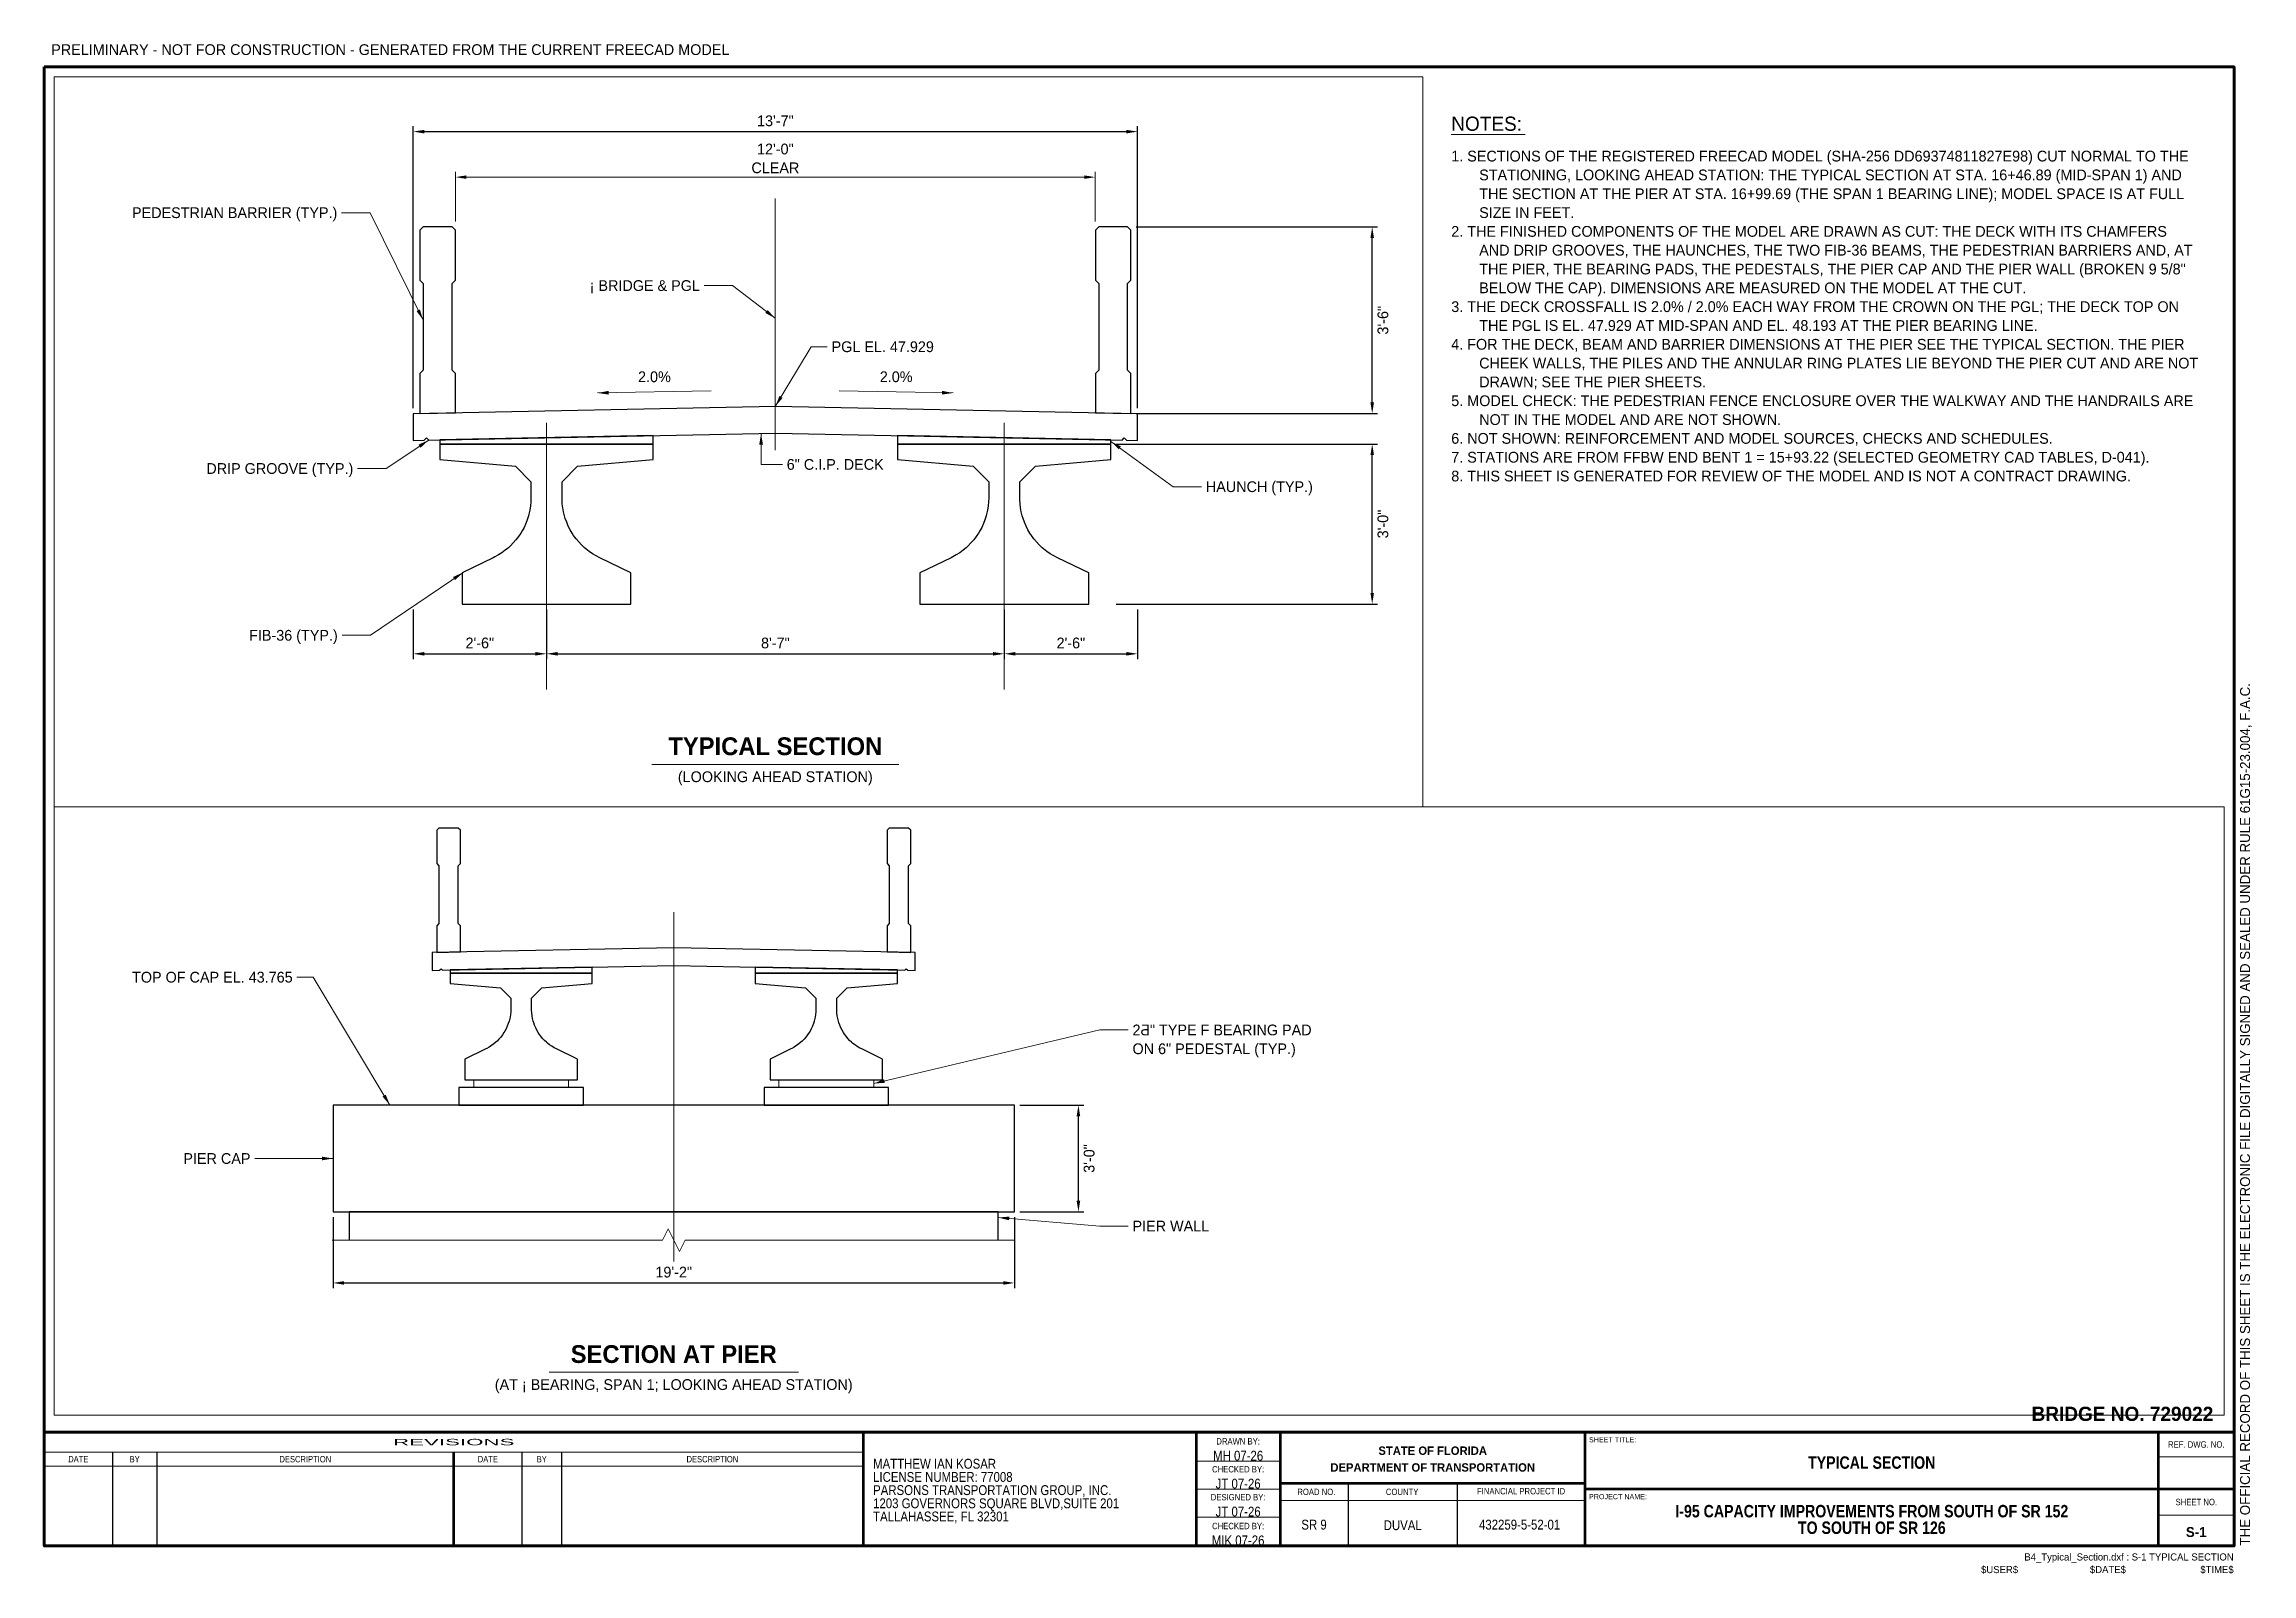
# Paper-space layout 'S-1 TYPICAL SECTION' of a CAD drawing. Extents: x 0.07 to 1.36, y 0.01 to 0.9.
# The model-space entities are those that its viewports show. They can reach past a viewport. Long polylines and large blocks are cut down to what shows.
import ezdxf
from ezdxf.enums import TextEntityAlignment as Align

# ---------------------------------------------------------------- set-up
doc = ezdxf.new("R2010")
doc.units = 21
doc.header["$MEASUREMENT"] = 0
for name, pattern in [('DGN2', [0.12, 0.08, -0.04]), ('DGN4', [0.336, 0.2, -0.053, 0.03, -0.053]), ('DGN7', [0.726, 0.59, -0.053, 0.03, -0.053])]:
    doc.linetypes.add(name, pattern=pattern)
doc.layers.add('ActivePts-ConstElements', color=14, linetype='Continuous', lineweight=0, plot=False)
doc.layers.add('ClipBorder_dp', color=2, linetype='DGN2', lineweight=9, plot=False)
for name, color, linetype, lineweight in [('BeamConc', 3, 'Continuous', 30), ('BearingPadMisc', 5, 'Continuous', 15), ('Border', 7, 'Continuous', 15), ('CL_Major', 1, 'DGN7', 9), ('CL_Minor', 7, 'DGN4', 9), ('Dimension', 7, 'Continuous', 9), ('Leader', 7, 'Continuous', 9), ('SubStrConc', 3, 'Continuous', 30), ('SubStrConc2', 3, 'Continuous', 30), ('SupstrConc', 3, 'Continuous', 30), ('Symbols', 7, 'Continuous', 15), ('TextMisc', 7, 'Continuous', 13), ('TextStructShtNo', 7, 'Continuous', 9), ('TextStructures', 7, 'Continuous', 9), ('TextStructuresLabel', 7, 'Continuous', 0), ('TrafBarrierConc', 3, 'Continuous', 30)]:
    doc.layers.add(name, color=color, linetype=linetype, lineweight=lineweight)
doc.styles.add('FDOT (Medium)', font='FDOT.ttf')
doc.styles.add('FDOT (Small)', font='FDOT.ttf')
doc.styles.add('FDOT Bold (Large)', font='FDOTBold.ttf')
doc.styles.add('FDOT Bold (Medium)', font='FDOTBold.ttf')
doc.styles.add('FDOT Structures', font='FDOT.ttf')
doc.styles.add('FDOT Structures Annotation', font='FDOT.ttf')
doc.styles.add('Style-Arial', font='arial.ttf')
doc.styles.add('Style-FDOT Bold', font='FDOTBold.ttf')
doc.styles.add('Style-FDOT Imprint Bold', font='FDOTImprintBold.ttf')
doc.styles.add('Style-FDOT Mono', font='FDOTMono.ttf')
doc.dimstyles.new('FDOT Structures Note-Arrow 1-4', dxfattribs={"dimtxt": 0.3024, "dimasz": 0.3124, "dimexe": 0.1512, "dimexo": 0.1512, "dimgap": 0.1512, "dimtad": 1, "dimdec": 3, "dimlfac": 12, "dimzin": 15, "dimlunit": 4, "dimtxsty": 'FDOT Structures Annotation', "dimcen": 2.5, "dimclrd": 256, "dimclre": 256, "dimclrt": 256, "dimazin": 3, "dimtfac": 0.7, "dimtmove": 0, "dimatfit": 1, "dimtfill": 1, "dimfrac": 1, "dimlwd": -1, "dimlwe": -1})
doc.dimstyles.new('FDOT Structures Note-Arrow 3-8', dxfattribs={"dimtxt": 0.2016, "dimasz": 0.208267, "dimexe": 0.1008, "dimexo": 0.1008, "dimgap": 0.1008, "dimtad": 1, "dimdec": 3, "dimlfac": 12, "dimzin": 15, "dimlunit": 4, "dimtxsty": 'FDOT Structures Annotation', "dimcen": 2.5, "dimclrd": 256, "dimclre": 256, "dimclrt": 256, "dimazin": 3, "dimtfac": 0.7, "dimtmove": 0, "dimatfit": 1, "dimtfill": 1, "dimfrac": 1, "dimlwd": -1, "dimlwe": -1})

# ---------------------------------------------------------------- blocks, each defined once
blk = doc.blocks.new('11x17 Structures Sheet Border')
at = {"layer": 'Border', "lineweight": 80}
blk.add_line((1.329161, 0.070862), (0.045879, 0.070862), dxfattribs=at)
at = {"layer": 'Border', "linetype": 'Continuous', "lineweight": 53}
for p, q in [((0.52586, 0.070862), (0.52586, 0.004198)), ((0.720852, 0.070862), (0.720852, 0.004198)), ((0.770195, 0.070862), (0.770195, 0.004198)), ((0.948855, 0.004198), (0.948855, 0.070862)), ((1.284845, 0.004198), (1.284845, 0.070862)), ((0.28587, 0.0043), (0.28587, 0.059196)), ((0.770195, 0.040863), (0.948855, 0.040863)), ((1.329161, 0.03753), (0.948855, 0.03753))]:
    blk.add_line(p, q, dxfattribs=at)
at = {"layer": 'Border', "linetype": 'Continuous', "lineweight": 13}
for p, q in [((0.52586, 0.059196), (0.045879, 0.059196)), ((0.720852, 0.053848), (0.770195, 0.053848)), ((1.329161, 0.056343), (1.284845, 0.056343)), ((0.52586, 0.050863), (0.045879, 0.050863)), ((0.720852, 0.037466), (0.770195, 0.037466)), ((0.770195, 0.030863), (0.948855, 0.030863)), ((0.720852, 0.021083), (0.770195, 0.021083)), ((1.329161, 0.022295), (1.284845, 0.022295))]:
    blk.add_line(p, q, dxfattribs=at)
at = {"layer": 'Border', "linetype": 'Continuous', "lineweight": 30}
for p, q in [((0.085878, 0.059196), (0.085878, 0.0043)), ((0.111928, 0.059196), (0.111928, 0.003858)), ((0.325868, 0.059196), (0.325868, 0.0043)), ((0.349011, 0.059196), (0.349011, 0.003858)), ((0.810066, 0.040863), (0.810066, 0.004198)), ((0.873836, 0.040863), (0.873836, 0.004198))]:
    blk.add_line(p, q, dxfattribs=at)
at = {"layer": 'Border', "lineweight": 80, "flags": 128}
blk.add_lwpolyline([(0.045879, 0.87083), (1.329161, 0.87083), (1.329161, 0.004198), (0.045879, 0.004198)], close=True, dxfattribs=at)
at = {"layer": 'ActivePts-ConstElements', "linetype": 'Continuous', "lineweight": 0, "flags": 1}
for tag in ['SheetTitle_Top', 'SheetTitle_Bottom', 'Company_City', 'Company_Zip', 'Company_Phone', 'County_Middle', 'Company_Name', 'Company_Street', 'Company_State', 'Company_Fax', 'County_Top', 'County_Bottom', 'License_Number', 'Professional_Name', 'Professional_Type', 'Financial_Project_Id', 'Road_Number', 'RoadwayID', 'Bridge_Number', 'Designed_By', 'Designed_By_Date', 'Drawing_Checked_By', 'Drawing_Checked_By_Date', 'Design_Checked_By', 'Design_Checked_By_Date', 'Bridge_Project_Description', 'Bridge_Project_Description_Top', 'Bridge_Project_Description_Bottom', 'FAC_Note', 'Drawn_By', 'Drawn_By_Date']:
    blk.add_attdef(tag, (0, 0), '', height=0.007292, dxfattribs=at)
at = {"layer": 'TextMisc', "linetype": 'Continuous', "insert": (1.332633, 0.004388), "char_height": 0.005833, "attachment_point": 1, "rotation": 90, "line_spacing_factor": 0.9, "style": 'FDOT (Small)'}
blk.add_mtext('THE OFFICIAL RECORD OF THIS SHEET IS THE ELECTRONIC FILE DIGITALLY SIGNED AND SEALED UNDER RULE 61G15-23.004, F.A.C.', dxfattribs=at)
at = {"layer": 'TextStructures', "lineweight": 13, "style": 'Style-Arial'}
for s, height, width, p in [('REVISIONS', 0.003753, 2.491007, (0.28587, 0.065029)), ('REF. DWG. NO.', 0.00375, 0.861083, (1.307003, 0.063602)), ('SHEET NO.', 0.00375, 0.861083, (1.307003, 0.029912))]:
    blk.add_text(s, height=height, dxfattribs=dict(at, width=width)).set_placement(p, align=Align.MIDDLE_CENTER)
at = {"layer": 'TextStructures', "lineweight": 0, "style": 'Style-Arial'}
for s, height, rotation, width, p in [('DATE', 0.003736, 359.869253, 0.849615, (0.065879, 0.055029)), ('DESCRIPTION', 0.003752, 360, 0.845673, (0.198899, 0.055029)), ('DATE', 0.003736, 360, 0.849615, (0.305869, 0.055029)), ('DESCRIPTION', 0.003752, 360, 0.845673, (0.437436, 0.055029))]:
    blk.add_text(s, height=height, rotation=rotation, dxfattribs=dict(at, width=width)).set_placement(p, align=Align.MIDDLE_CENTER)
for s, height, width, p in [('BY', 0.003753, 0.846461, (0.098903, 0.055029)), ('BY', 0.003753, 0.846461, (0.33744, 0.055029)), ('ROAD NO.', 0.003736, 0.862747, (0.791352, 0.035863)), ('COUNTY', 0.003753, 0.860866, (0.841616, 0.035863)), ('FINANCIAL PROJECT ID', 0.003753, 0.8602, (0.91132, 0.036273))]:
    blk.add_text(s, height=height, dxfattribs=dict(at, width=width)).set_placement(p, align=Align.MIDDLE_CENTER)
at = {"layer": 'TextStructures', "lineweight": 13}
for s, insert, char_height, attachment_point, line_spacing_factor, style in [(' BRIDGE NO. 729022', (1.316956, 0.081523), 0.008333, 6, 0.6, 'FDOT Bold (Medium)'), ('\\H1x;\\W0.864865;MH 07-26', (0.745524, 0.05702), 0.005781, 5, 0.6, 'Style-FDOT Mono'), ('STATE OF FLORIDA\\PDEPARTMENT OF TRANSPORTATION\\P', (0.859525, 0.055042), 0.004921, 5, 1.197447, 'Style-FDOT Imprint Bold'), ('\\H1x;\\W0.864865;JT 07-26', (0.745524, 0.040638), 0.005781, 5, 0.6, 'Style-FDOT Mono'), ('\\H1x;\\W0.864865;JT 07-26', (0.745524, 0.024256), 0.005781, 5, 0.6, 'Style-FDOT Mono'), ('\\H1x;\\W0.864865; \\PDUVAL\\P ', (0.841951, 0.016296), 0.005781, 5, 0.801269, 'Style-FDOT Mono'), ('\\H1x;\\W0.864865;432259-5-52-01', (0.910454, 0.016618), 0.005781, 5, 0.6, 'Style-FDOT Mono'), ('\\H1x;\\W0.864865;MIK 07-26', (0.745524, 0.007371), 0.005781, 5, 0.6, 'Style-FDOT Mono')]:
    blk.add_mtext(s, dxfattribs=dict(at, insert=insert, char_height=char_height, attachment_point=attachment_point, line_spacing_factor=line_spacing_factor, style=style))
at = {"layer": 'TextStructures', "lineweight": 0, "style": 'Style-Arial'}
for s, insert, char_height, attachment_point, line_spacing_factor in [('\\H1x;\\W0.863416;DRAWN BY:', (0.745524, 0.065471), 0.003736, 5, 1.302295), ('SHEET TITLE:', (0.951124, 0.066366), 0.002998, 4, 1.475197), ('\\H1x;\\W0.863416;CHECKED BY:', (0.745524, 0.049089), 0.003736, 5, 1.302295), ('\\H1x;\\W0.863416;DESIGNED BY:', (0.745524, 0.032707), 0.003736, 5, 1.302295), ('PROJECT NAME:\\P', (0.951124, 0.033034), 0.002998, 4, 1.475197), ('\\H1x;\\W0.863416;CHECKED BY:', (0.745524, 0.015821), 0.003736, 5, 1.302295)]:
    blk.add_mtext(s, dxfattribs=dict(at, insert=insert, char_height=char_height, attachment_point=attachment_point, line_spacing_factor=line_spacing_factor))
at = {"layer": 'TextStructures', "lineweight": 13, "char_height": 0.005781, "style": 'Style-FDOT Mono'}
for s, insert, width, attachment_point, line_spacing_factor in [('\\H1x;\\W0.864865;MATTHEW IAN KOSAR\\PLICENSE NUMBER: 77008\\PPARSONS TRANSPORTATION GROUP, INC.\\P1203 GOVERNORS SQUARE BLVD,SUITE 201\\PTALLAHASSEE, FL 32301', (0.531613, 0.036341), 0.185826, 4, 0.801269), ('\\H1x;\\W0.864865;SR 9', (0.789996, 0.016618), 0.0574, 5, 0.6)]:
    blk.add_mtext(s, dxfattribs=dict(at, insert=insert, width=width, attachment_point=attachment_point, line_spacing_factor=line_spacing_factor))
at = {"layer": 'TextStructuresLabel', "lineweight": 30, "char_height": 0.007292, "attachment_point": 5, "style": 'Style-FDOT Bold'}
for s, insert, width, line_spacing_factor in [('\\fFDOT Bold|b1|i0|c00|p7;\\H1x;\\W0.849998; ', (1.11685, 0.061314), 0.278381, 0.6), ('\\fFDOT Bold|b1|i0|c00|p7;\\H1x;\\W0.849998; ', (1.11685, 0.044648), 0.278381, 0.6), ('\\fFDOT Bold|b1|i0|c00|p7;\\H1x;\\W0.849998;I-95 CAPACITY IMPROVEMENTS FROM SOUTH OF SR 152 TO SOUTH OF SR 126', (1.11685, 0.019649), 0.23333, 0.798592), ('\\fFDOT Bold|b1|i0|c00|p7;\\H1x;\\W0.849998; ', (1.11685, 0.027982), 0.278381, 0.6), ('\\fFDOT Bold|b1|i0|c00|p7;\\H1x;\\W0.849998; ', (1.11685, 0.011316), 0.278381, 0.6)]:
    blk.add_mtext(s, dxfattribs=dict(at, insert=insert, width=width, line_spacing_factor=line_spacing_factor))
blk = doc.blocks.new('Structures Sheet Number-Title S-1')
at = {"layer": 'TextMisc', "char_height": 0.004167, "attachment_point": 3, "line_spacing_factor": 1.019993, "style": 'FDOT (Small)'}
for s, insert in [('$USER$', (-0.126551, -0.011792)), ('B4_Typical_Section.dxf : S-1 TYPICAL SECTION', (-0.000217, -0.004396)), ('$DATE$', (-0.063384, -0.011792)), ('$TIME$', (-0.000217, -0.011792))]:
    blk.add_mtext(s, dxfattribs=dict(at, insert=insert))
at = {"layer": 'TextStructShtNo', "lineweight": 30, "insert": (-0.022158, 0.008076), "char_height": 0.005833, "attachment_point": 5, "line_spacing_factor": 0.6, "style": 'Style-FDOT Bold'}
blk.add_mtext('S-1', dxfattribs=at)
at = {"layer": 'TextStructures', "lineweight": 30, "insert": (-0.212311, 0.048783), "char_height": 0.007292, "width": 0.2776, "attachment_point": 5, "line_spacing_factor": 0.6, "style": 'Style-FDOT Bold'}
blk.add_mtext('\\H1x;\\W0.849998;TYPICAL SECTION', dxfattribs=at)
blk = doc.blocks.new('_CLOSEDFILLED')
at = {"layer": 'Dimension'}
blk.add_solid([(-1, 0.16), (0, 0), (-1, -0.16)], dxfattribs=at)
blk = doc.blocks.new('*D1')
at = {"layer": 'Dimension'}
for p, q in [((7.312, -2.501), (7.312, -1.568)), ((19.312, -2.501), (19.312, -1.568)), ((7.521, -1.669), (19.104, -1.669))]:
    blk.add_line(p, q, dxfattribs=at)
at = {"layer": 'Dimension', "xscale": 0.20826666666666666, "yscale": 0.20826666666666666, "rotation": 180}
blk.add_blockref('_CLOSEDFILLED', (7.312, -1.669), dxfattribs=at)
at = {"layer": 'Dimension', "xscale": 0.20826666666666666, "yscale": 0.20826666666666666}
blk.add_blockref('_CLOSEDFILLED', (19.312, -1.669), dxfattribs=at)

msp = doc.modelspace()

# ---------------------------------------------------------------- linework, layer by layer
at = {"layer": 'BeamConc'}
for points in [[(38.270691, -4.5925), (38.270691, -4.681431), (42.270691, -4.681432), (42.270691, -4.512501)], [(46.854024, -4.512501), (46.854024, -4.681432), (50.854024, -4.681432), (50.854024, -4.592502)], [(42.270691, -4.681432), (38.270691, -4.681431), (38.270691, -4.973098), (39.687357, -5.098098), (39.979024, -5.389765), (39.979024, -5.689294), (39.976639, -5.766479), (39.969492, -5.84337), (39.957611, -5.919673), (39.941041, -5.995096), (39.932247, -6.028047), (39.909034, -6.101698), (39.881317, -6.173774), (39.849202, -6.244002), (39.812812, -6.312113), (39.788048, -6.353348), (39.745023, -6.417474), (39.69812, -6.47882), (39.647519, -6.537154), (39.593412, -6.592251), (39.558033, -6.624838), (39.498683, -6.674243), (39.436395, -6.719889), (39.371408, -6.761601), (39.303969, -6.799221), (39.273475, -6.814493), (38.687357, -7.098098), (38.687357, -7.681431), (41.854024, -7.681432), (41.854024, -7.098098), (41.267906, -6.814493), (41.199466, -6.778727), (41.133365, -6.738803), (41.069855, -6.694873), (41.009179, -6.647106), (40.984016, -6.62543), (40.927792, -6.572495), (40.874944, -6.516189), (40.825673, -6.456727), (40.780168, -6.394337), (40.753817, -6.354119), (40.714785, -6.287487), (40.679942, -6.218573), (40.649421, -6.147638), (40.623338, -6.074954), (40.609376, -6.028906), (40.590701, -5.953975), (40.576689, -5.878035), (40.567392, -5.801375), (40.562847, -5.724286), (40.562357, -5.689294), (40.562357, -5.389765), (40.854024, -5.098098), (42.270691, -4.973098)], [(50.854024, -4.681432), (46.854024, -4.681432), (46.854024, -4.973099), (48.270691, -5.098099), (48.562357, -5.389766), (48.562357, -5.689294), (48.559972, -5.76648), (48.552825, -5.843371), (48.540944, -5.919674), (48.524374, -5.995097), (48.515581, -6.028048), (48.492367, -6.101699), (48.46465, -6.173775), (48.432535, -6.244003), (48.396145, -6.312113), (48.371381, -6.353349), (48.328356, -6.417475), (48.281454, -6.478821), (48.230852, -6.537155), (48.176746, -6.592252), (48.141366, -6.624839), (48.082016, -6.674244), (48.019728, -6.719889), (47.954741, -6.761602), (47.887302, -6.799222), (47.856808, -6.814493), (47.270691, -7.098099), (47.270691, -7.681432), (50.437357, -7.681432), (50.437357, -7.098099), (49.851239, -6.814494), (49.782799, -6.778727), (49.716698, -6.738804), (49.653188, -6.694874), (49.592512, -6.647107), (49.567349, -6.62543), (49.511125, -6.572495), (49.458277, -6.516189), (49.409006, -6.456728), (49.363501, -6.394337), (49.33715, -6.35412), (49.298118, -6.287488), (49.263275, -6.218573), (49.232754, -6.147638), (49.206671, -6.074954), (49.192709, -6.028906), (49.174034, -5.953976), (49.160022, -5.878036), (49.150726, -5.801375), (49.146181, -5.724287), (49.145691, -5.689294), (49.145691, -5.389766), (49.437357, -5.098099), (50.854024, -4.973099)], [(7.02062, -6.59474), (7.02062, -6.673288), (11.02062, -6.673288), (11.02062, -6.51474)], [(15.603954, -6.514741), (15.603954, -6.673289), (19.603954, -6.673289), (19.603954, -6.594741)], [(11.02062, -6.673288), (7.02062, -6.673288), (7.02062, -6.964955), (8.437287, -7.089955), (8.728954, -7.381621), (8.728954, -7.68115), (8.726568, -7.758336), (8.719421, -7.835227), (8.70754, -7.911529), (8.69097, -7.986953), (8.682177, -8.019904), (8.658963, -8.093555), (8.631246, -8.165631), (8.599132, -8.235859), (8.562742, -8.303969), (8.537978, -8.345205), (8.494952, -8.409331), (8.44805, -8.470677), (8.397449, -8.52901), (8.343342, -8.584108), (8.307963, -8.616695), (8.248612, -8.6661), (8.186325, -8.711745), (8.121337, -8.753458), (8.053898, -8.791078), (8.023405, -8.806349), (7.437287, -9.089955), (7.437287, -9.673288), (10.603954, -9.673288), (10.603954, -9.089955), (10.017836, -8.806349), (9.949395, -8.770583), (9.883294, -8.730659), (9.819785, -8.68673), (9.759109, -8.638963), (9.733945, -8.617286), (9.677721, -8.564351), (9.624873, -8.508045), (9.575602, -8.448583), (9.530097, -8.386193), (9.503746, -8.345975), (9.464714, -8.279343), (9.429872, -8.210429), (9.399351, -8.139494), (9.373268, -8.06681), (9.359306, -8.020762), (9.340631, -7.945831), (9.326618, -7.869891), (9.317322, -7.793231), (9.312777, -7.716142), (9.312287, -7.68115), (9.312287, -7.381621), (9.603954, -7.089955), (11.02062, -6.964955)], [(19.603954, -6.673289), (15.603954, -6.673289), (15.603954, -6.964955), (17.02062, -7.089956), (17.312287, -7.381622), (17.312287, -7.681151), (17.309902, -7.758337), (17.302755, -7.835228), (17.290874, -7.91153), (17.274304, -7.986954), (17.26551, -8.019905), (17.242297, -8.093555), (17.21458, -8.165632), (17.182465, -8.23586), (17.146075, -8.30397), (17.121311, -8.345205), (17.078286, -8.409331), (17.031383, -8.470678), (16.980782, -8.529011), (16.926675, -8.584109), (16.891296, -8.616696), (16.831946, -8.666101), (16.769658, -8.711746), (16.704671, -8.753459), (16.637232, -8.791078), (16.606738, -8.80635), (16.02062, -9.089956), (16.02062, -9.673289), (19.187287, -9.673289), (19.187287, -9.089956), (18.601169, -8.80635), (18.532729, -8.770584), (18.466628, -8.73066), (18.403118, -8.686731), (18.342442, -8.638964), (18.317279, -8.617287), (18.261054, -8.564352), (18.208206, -8.508046), (18.158936, -8.448584), (18.113431, -8.386194), (18.08708, -8.345976), (18.048048, -8.279344), (18.013205, -8.21043), (17.982684, -8.139495), (17.956601, -8.066811), (17.942639, -8.020763), (17.923964, -7.945832), (17.909952, -7.869892), (17.900655, -7.793232), (17.89611, -7.716143), (17.89562, -7.681151), (17.89562, -7.381622), (18.187287, -7.089956), (19.603954, -6.964956)]]:
    msp.add_lwpolyline(points, close=True, dxfattribs=at)
at = {"layer": 'BearingPadMisc'}
for points in [[(38.937357, -7.893056), (41.604024, -7.893056), (41.604024, -7.679514), (38.937357, -7.679514)], [(47.520691, -7.893056), (50.187357, -7.893056), (50.187357, -7.679514), (47.520691, -7.679514)]]:
    msp.add_lwpolyline(points, close=True, dxfattribs=at)
at = {"layer": 'Leader'}
for points in [[(36.579024, -8.394979), (34.419024, -4.794979), (33.965424, -4.794979)], [(6.812229, -6.598907), (6.012229, -7.13224), (5.478896, -7.13224)], [(13.044645, -6.47426), (13.044645, -7.055595), (13.444645, -7.055595)], [(50.187357, -7.786285), (56.545691, -6.279514), (57.345691, -6.279514)], [(34.979024, -9.894979), (33.579024, -9.894979), (32.779024, -9.894979)]]:
    msp.add_lwpolyline(points, dxfattribs=at)
for points in [[(6.812229, -6.598907), (6.658195, -6.743314), (6.619687, -6.685551)], [(13.044645, -6.47426), (13.079356, -6.682526), (13.009934, -6.682526)], [(50.187357, -7.786285), (50.479332, -7.663585), (50.503344, -7.764912)], [(36.579024, -8.394979), (36.373649, -8.153886), (36.462942, -8.10031)], [(7.45907, -9.079415), (7.306275, -9.225133), (7.267274, -9.167701)], [(34.979024, -9.894979), (34.666624, -9.947046), (34.666624, -9.842912)]]:
    msp.add_solid(points, dxfattribs=at)
at = {"layer": 'SubStrConc'}
msp.add_lwpolyline([(34.979024, -11.394979), (54.145691, -11.394979), (54.145691, -8.394979), (34.979024, -8.394979)], close=True, dxfattribs=at)
msp.add_lwpolyline([(53.687357, -12.194979), (53.687357, -11.394979), (35.437357, -11.394979), (35.437357, -12.194979)], dxfattribs=at)
at = {"layer": 'SubStrConc2'}
for points in [[(38.520691, -8.394979), (42.020691, -8.394979), (42.020691, -7.893056), (38.520691, -7.893056)], [(47.104024, -8.394979), (50.604024, -8.394979), (50.604024, -7.893056), (47.104024, -7.893056)]]:
    msp.add_lwpolyline(points, close=True, dxfattribs=at)
at = {"layer": 'SupstrConc'}
for points in [[(51.354024, -4.102502), (44.562445, -3.966666), (37.770691, -4.1025), (37.770691, -4.6025), (37.978982, -4.598334), (38.019807, -4.555843), (38.062299, -4.596668), (44.562357, -4.466668), (51.062416, -4.596669), (51.104907, -4.555844), (51.145732, -4.598336), (51.354024, -4.602502)], [(20.103954, -6.104741), (13.312287, -5.968907), (6.52062, -6.10474), (6.52062, -6.60474), (6.728912, -6.600574), (6.769737, -6.558082), (6.812229, -6.598907), (13.312287, -6.468907), (19.812345, -6.598909), (19.854837, -6.558084), (19.895662, -6.600575), (20.103954, -6.604741)]]:
    msp.add_lwpolyline(points, close=True, dxfattribs=at)
at = {"layer": 'Symbols'}
msp.add_lwpolyline([(34.957357, -12.194979), (44.242357, -12.194979), (44.402357, -11.874979), (44.722357, -12.514979), (44.882357, -12.194979), (54.167357, -12.194979)], dxfattribs=at)
at = {"layer": 'TextStructures'}
for p, q in [((10.995651, -12.679958), (15.626759, -12.679958)), ((41.055595, -15.904983), (48.069135, -15.904983))]:
    msp.add_line(p, q, dxfattribs=at)
at = {"layer": 'TrafBarrierConc'}
for points in [[(37.895691, -3.35), (37.895691, -4.1), (38.562357, -4.086667), (38.562357, -3.35), (38.499857, -3.2875), (38.499857, -1.6625), (38.562357, -1.6), (38.562357, -0.6625), (38.499857, -0.6), (37.958191, -0.6), (37.895691, -0.6625), (37.895691, -1.6), (37.958191, -1.6625), (37.958191, -3.2875)], [(50.562357, -4.086668), (51.229024, -4.100002), (51.229024, -3.537502), (51.229024, -3.350002), (51.166524, -3.287502), (51.166524, -1.662502), (51.229024, -1.600002), (51.229024, -0.662502), (51.166524, -0.600002), (50.624857, -0.600001), (50.562357, -0.662501), (50.562357, -1.600001), (50.624857, -1.662501), (50.624857, -3.287501), (50.562357, -3.350001)], [(6.64562, -5.35224), (6.64562, -6.10224), (7.312287, -6.088906), (7.312287, -5.35224), (7.249787, -5.28974), (7.249787, -3.66474), (7.312287, -3.60224), (7.312287, -2.66474), (7.249787, -2.60224), (6.70812, -2.60224), (6.64562, -2.66474), (6.64562, -3.60224), (6.70812, -3.66474), (6.70812, -5.28974)], [(19.312287, -6.088908), (19.978954, -6.102241), (19.978954, -5.539741), (19.978954, -5.352241), (19.916454, -5.289741), (19.916454, -3.664741), (19.978954, -3.602241), (19.978954, -2.664741), (19.916454, -2.602241), (19.374787, -2.602241), (19.312287, -2.664741), (19.312287, -3.602241), (19.374787, -3.664741), (19.374787, -5.289741), (19.312287, -5.352241)]]:
    msp.add_lwpolyline(points, close=True, dxfattribs=at)

# ---------------------------------------------------------------- texts
at = {"layer": 'Border', "style": 'FDOT Structures'}
msp.add_text('1/4" = 1\'-0"', height=0.3024, dxfattribs=at).set_placement((27.452861, -17.270383), align=Align.TOP_LEFT)
at = {"layer": 'TextStructures', "style": 'FDOT Structures'}
for s, height, p in [('PEDESTRIAN BARRIER (TYP.)', 0.2016, (5.098314, -2.335573)), ('TOP OF CAP EL. 43.765', 0.3024, (33.844464, -4.794979)), ('DRIP GROOVE (TYP.)', 0.2016, (5.398256, -7.13224)), ('PIER CAP', 0.3024, (32.658064, -9.894979)), ('FIB-36 (TYP.)', 0.2016, (5.106647, -10.259955))]:
    msp.add_text(s, height=height, dxfattribs=at).set_placement(p, align=Align.MIDDLE_RIGHT)
for s, height, p in [('6" C.I.P. DECK', 0.2016, (13.525285, -7.055595)), ('PIER WALL', 0.3024, (57.466651, -11.794979))]:
    msp.add_text(s, height=height, dxfattribs=at).set_placement(p, align=Align.MIDDLE_LEFT)
at = {"layer": 'TextStructures'}
for s, height, style, p in [('TYPICAL SECTION', 0.333344, 'FDOT Bold (Large)', (13.311205, -12.606622)), ('(LOOKING AHEAD STATION)', 0.2016, 'FDOT Structures', (13.311205, -13.073078)), ('SECTION AT PIER', 0.500016, 'FDOT Bold (Large)', (44.562365, -15.794979)), ('(AT ¡ BEARING, SPAN 1; LOOKING AHEAD STATION)', 0.3024, 'FDOT Structures', (44.562365, -16.494663))]:
    msp.add_text(s, height=height, dxfattribs=dict(at, style=style)).set_placement(p, align=Align.BOTTOM_CENTER)
at = {"layer": 'TextStructures', "insert": (57.466651, -6.128314), "char_height": 0.3024, "attachment_point": 1, "line_spacing_factor": 1.05, "style": 'FDOT Structures'}
msp.add_mtext('2Ƌ" TYPE F BEARING PAD\\PON 6" PEDESTAL (TYP.)', dxfattribs=at)

# ---------------------------------------------------------------- dimensions: what is measured, and where the dimension line sits
at = {"layer": 'Dimension'}
dim = msp.add_linear_dim(base=(7.312287, -1.668907), p1=(7.312287, -2.60224), p2=(19.312287, -2.602241), text=' ', dimstyle='FDOT Structures Note-Arrow 3-8', dxfattribs=at)
dim.commit()
dim.dimension.update_dxf_attribs({"geometry": '*D1', "text_midpoint": (13.312287, -1.668907)})

# ---------------------------------------------------------------- next in the draw order: texts
at = {"layer": 'Dimension', "insert": (13.312287, -1.319131), "char_height": 0.2016, "attachment_point": 5, "line_spacing_factor": 1.05, "style": 'FDOT Structures Annotation', "bg_fill": 3, "box_fill_scale": 1.1, "bg_fill_color": 0}
msp.add_mtext('12\'-0"\\PCLEAR', dxfattribs=at)

# ---------------------------------------------------------------- next in the draw order: dimensions: what is measured, and where the dimension line sits
at = {"layer": 'Dimension'}
for base, p1, p2, text, dimstyle in [((6.52062, -10.606622), (6.52062, -9.673289), (9.02062, -9.673289), '2\'-6"', 'FDOT Structures Note-Arrow 3-8'), ((34.979024, -13.394979), (34.979024, -11.394979), (54.145691, -11.394979), '19\'-2"', 'FDOT Structures Note-Arrow 1-4')]:
    msp.add_linear_dim(base=base, p1=p1, p2=p2, text=text, dimstyle=dimstyle, dxfattribs=at).render()

# ---------------------------------------------------------------- next in the draw order: linework, layer by layer
at = {"layer": 'CL_Major', "ltscale": 4}
msp.add_line((44.562365, -12.794979), (44.562365, -2.966668), dxfattribs=at)
at = {"layer": 'Leader'}
msp.add_lwpolyline([(7.45907, -9.079415), (5.72062, -10.259955), (5.187287, -10.259955)], dxfattribs=at)

# ---------------------------------------------------------------- next in the draw order: dimensions: what is measured, and where the dimension line sits
at = {"layer": 'Dimension'}
for base, p1, p2, text in [((6.52062, -0.815573), (6.52062, -6.10434), (20.103954, -6.104341), '13\'-7"'), ((9.02062, -10.606622), (9.02062, -9.673289), (17.603954, -9.673289), '8\'-7"')]:
    msp.add_linear_dim(base=base, p1=p1, p2=p2, text=text, dimstyle='FDOT Structures Note-Arrow 3-8', dxfattribs=at).render()
msp.add_linear_dim(base=(55.945691, -11.394979), p1=(54.145691, -11.394979), p2=(54.145691, -8.394979), angle=90, text='3\'-0"', dimstyle='FDOT Structures Note-Arrow 1-4', override={"dimtad": 4}, dxfattribs=at).render()

# ---------------------------------------------------------------- next in the draw order: linework, layer by layer
at = {"layer": 'CL_Major', "ltscale": 2.666667}
msp.add_line((13.311205, -6.788929), (13.311205, -2.068907), dxfattribs=at)
at = {"layer": 'CL_Minor', "ltscale": 2.666667}
msp.add_line((9.02062, -11.273289), (9.02062, -6.273288), dxfattribs=at)
at = {"layer": 'Leader'}
for points in [[(6.70812, -4.35224), (5.712287, -2.335573), (5.178954, -2.335573)], [(13.311205, -4.315595), (12.511205, -3.702262), (11.977872, -3.702262)], [(13.311205, -5.968929), (13.983205, -4.848929), (14.285605, -4.848929)], [(53.687357, -11.554979), (56.545691, -11.794979), (57.345691, -11.794979)]]:
    msp.add_lwpolyline(points, dxfattribs=at)
for points in [[(6.70812, -4.35224), (6.584784, -4.180869), (6.647031, -4.150131)], [(13.311205, -4.315595), (13.124804, -4.216426), (13.167043, -4.161332)], [(13.311205, -5.968929), (13.388593, -5.772483), (13.448122, -5.8082)], [(53.687357, -11.554979), (54.003018, -11.529234), (53.994305, -11.633002)]]:
    msp.add_solid(points, dxfattribs=at)
at = {"layer": 'Symbols'}
for p, q in [((12.111205, -5.672929), (9.977872, -5.715595)), ((14.511205, -5.672885), (16.644539, -5.715552))]:
    msp.add_line(p, q, dxfattribs=at)
for points in [[(9.977872, -5.715595), (10.185403, -5.676726), (10.186791, -5.746135)], [(16.644539, -5.715552), (16.435619, -5.746092), (16.437008, -5.676684)]]:
    msp.add_solid(points, dxfattribs=at)

# ---------------------------------------------------------------- next in the draw order: texts
at = {"layer": 'TextStructures', "style": 'FDOT Structures'}
msp.add_text('¡ BRIDGE & PGL', height=0.2016, dxfattribs=at).set_placement((11.897232, -3.702262), align=Align.MIDDLE_RIGHT)
msp.add_text('PGL EL. 47.929', height=0.2016, dxfattribs=at).set_placement((14.366245, -4.848929), align=Align.MIDDLE_LEFT)
for p in [(11.044539, -5.573302), (15.577872, -5.573259)]:
    msp.add_text('2.0%', height=0.2016, dxfattribs=at).set_placement(p, align=Align.BOTTOM_CENTER)

# ---------------------------------------------------------------- next in the draw order: dimensions: what is measured, and where the dimension line sits
at = {"layer": 'Dimension'}
msp.add_linear_dim(base=(24.503954, -6.102241), p1=(19.978954, -6.102241), p2=(19.978954, -2.602241), angle=90, text='3\'-6"', dimstyle='FDOT Structures Note-Arrow 3-8', override={"dimtad": 4}, dxfattribs=at).render()
msp.add_linear_dim(base=(17.603954, -10.606622), p1=(17.603954, -9.673289), p2=(20.103954, -9.673289), text='2\'-6"', dimstyle='FDOT Structures Note-Arrow 3-8', dxfattribs=at).render()

# ---------------------------------------------------------------- next in the draw order: linework, layer by layer
at = {"layer": 'CL_Minor', "ltscale": 2.666667}
msp.add_line((17.603954, -11.273289), (17.603954, -6.273289), dxfattribs=at)

# ---------------------------------------------------------------- next in the draw order: dimensions: what is measured, and where the dimension line sits
at = {"layer": 'Dimension'}
msp.add_linear_dim(base=(24.503954, -9.673289), p1=(19.603954, -9.673289), p2=(19.603954, -6.673289), angle=90, text='3\'-0"', dimstyle='FDOT Structures Note-Arrow 3-8', override={"dimtad": 4}, dxfattribs=at).render()

# ---------------------------------------------------------------- next in the draw order: linework, layer by layer
at = {"layer": 'Leader'}
msp.add_lwpolyline([(19.603954, -6.623289), (20.770621, -7.473289), (21.303954, -7.473289)], dxfattribs=at)
msp.add_solid([(19.603954, -6.623289), (19.792723, -6.717874), (19.751843, -6.773983)], dxfattribs=at)

# ---------------------------------------------------------------- next in the draw order: texts
at = {"layer": 'TextStructures', "style": 'FDOT Structures'}
msp.add_text('HAUNCH (TYP.)', height=0.2016, dxfattribs=at).set_placement((21.384594, -7.473289), align=Align.MIDDLE_LEFT)

psp = doc.layouts.new('S-1 TYPICAL SECTION')

# ---------------------------------------------------------------- linework, layer by layer
at = {"layer": 'TextStructures'}
psp.add_lwpolyline([(0.8912, 0.8521), (0.9346, 0.8521)], dxfattribs=at)

# ---------------------------------------------------------------- block references
at = {"layer": 'Border'}
psp.add_blockref('11x17 Structures Sheet Border', (0.0208, 0.0208), dxfattribs=at)
at = {"layer": 'TextStructShtNo'}
psp.add_blockref('Structures Sheet Number-Title S-1', (1.3499, 0.025), dxfattribs=at)

# ---------------------------------------------------------------- texts
at = {"layer": 'Border', "style": 'FDOT Structures'}
psp.add_text('PRELIMINARY - NOT FOR CONSTRUCTION - GENERATED FROM THE CURRENT FREECAD MODEL', height=0.0063, dxfattribs=at).set_placement((0.0708, 0.8967), align=Align.BOTTOM_LEFT)
at = {"layer": 'TextStructures', "style": 'FDOT (Medium)'}
psp.add_text('NOTES:', height=0.00833, dxfattribs=at).set_placement((0.8912, 0.8625), align=Align.TOP_LEFT)
at = {"layer": 'TextStructures', "insert": (0.8912, 0.8425), "char_height": 0.0063, "width": 0.437931, "attachment_point": 1, "line_spacing_factor": 1.05, "style": 'FDOT Structures'}
psp.add_mtext('\\pxi-2.6,l2.6;1. SECTIONS OF THE REGISTERED FREECAD MODEL (SHA-256 DD69374811827E98) CUT NORMAL TO THE STATIONING, LOOKING AHEAD STATION: THE TYPICAL SECTION AT STA. 16+46.89 (MID-SPAN 1) AND THE SECTION AT THE PIER AT STA. 16+99.69 (THE SPAN 1 BEARING LINE); MODEL SPACE IS AT FULL SIZE IN FEET.\\P2. THE FINISHED COMPONENTS OF THE MODEL ARE DRAWN AS CUT: THE DECK WITH ITS CHAMFERS AND DRIP GROOVES, THE HAUNCHES, THE TWO FIB-36 BEAMS, THE PEDESTRIAN BARRIERS AND, AT THE PIER, THE BEARING PADS, THE PEDESTALS, THE PIER CAP AND THE PIER WALL (BROKEN 9 5/8" BELOW THE CAP). DIMENSIONS ARE MEASURED ON THE MODEL AT THE CUT.\\P3. THE DECK CROSSFALL IS 2.0% / 2.0% EACH WAY FROM THE CROWN ON THE PGL; THE DECK TOP ON THE PGL IS EL. 47.929 AT MID-SPAN AND EL. 48.193 AT THE PIER BEARING LINE.\\P4. FOR THE DECK, BEAM AND BARRIER DIMENSIONS AT THE PIER SEE THE TYPICAL SECTION. THE PIER CHEEK WALLS, THE PILES AND THE ANNULAR RING PLATES LIE BEYOND THE PIER CUT AND ARE NOT DRAWN; SEE THE PIER SHEETS.\\P5. MODEL CHECK: THE PEDESTRIAN FENCE ENCLOSURE OVER THE WALKWAY AND THE HANDRAILS ARE NOT IN THE MODEL AND ARE NOT SHOWN.\\P6. NOT SHOWN: REINFORCEMENT AND MODEL SOURCES, CHECKS AND SCHEDULES.\\P7. STATIONS ARE FROM FFBW END BENT 1 = 15+93.22 (SELECTED GEOMETRY CAD TABLES, D-041).\\P8. THIS SHEET IS GENERATED FOR REVIEW OF THE MODEL AND IS NOT A CONTRACT DRAWING.', dxfattribs=at)

# ---------------------------------------------------------------- viewports
at = {"layer": 'ClipBorder_dp'}
psp.add_viewport(center=(0.4735, 0.672), size=(0.8021, 0.4277), view_center_point=(12.619764, -6.629872), view_height=13.68641135, dxfattribs=at)
psp.add_viewport(center=(0.7083, 0.2799), size=(1.2717, 0.356466), view_center_point=(57.652861, -8.555191), view_height=17.11038298, status=3, dxfattribs=at)

doc.saveas('drawing.dxf')
